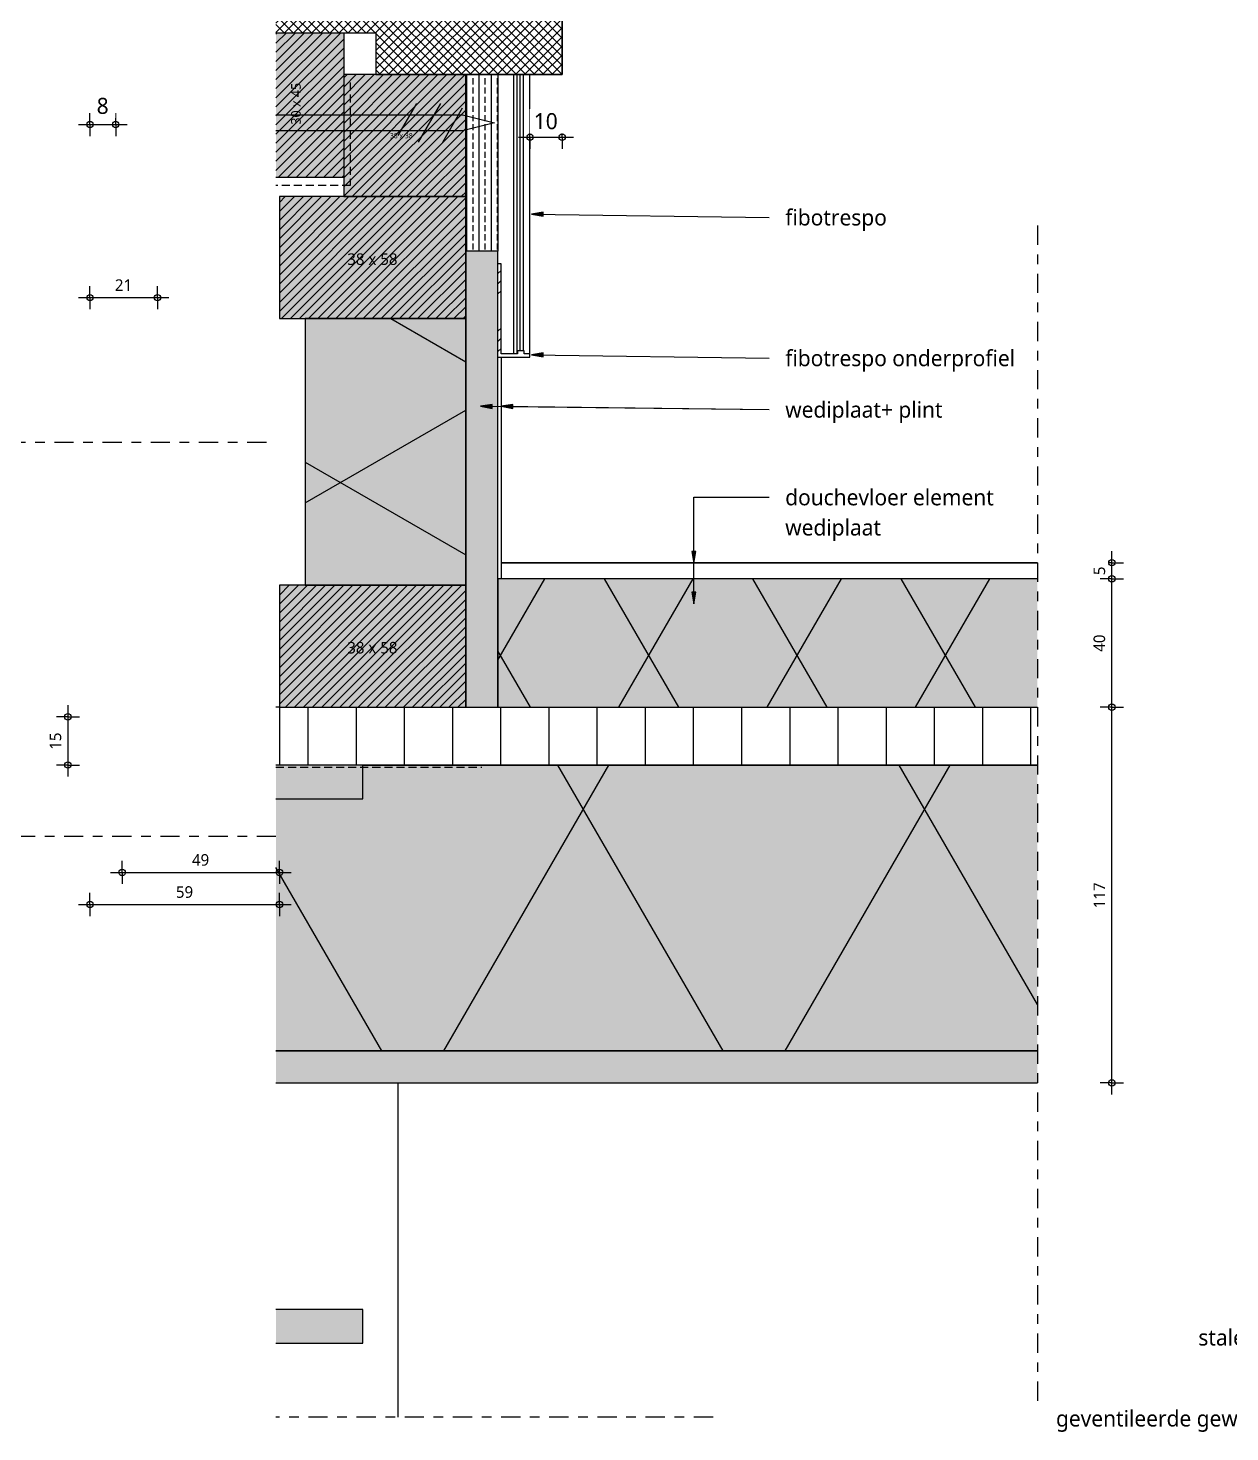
# Model space of a CAD drawing. Header units: millimetres. Extents: x 2457 to 4349, y 3067 to 7524.
# Drawn here: x 2762.8 to 3137, y 4958.2 to 5395.4 of the extents above; entities that cross this region are included whole.
import ezdxf

# ---------------------------------------------------------------- set-up
doc = ezdxf.new("R2010")
doc.units = ezdxf.units.MM
for name, pattern in [('MV_center', [15, 6, -3, 3, -3]), ('MV_hidden', [3.75, 2.5, -1.25]), ('MV_stramien', [16, 8, -4, 0, -4])]:
    doc.linetypes.add(name, pattern=pattern)
for name, color, linetype, lineweight in [('A-ANNO-DIMS', 211, 'Continuous', 13), ('A-ANNO-DIMS-2', 211, 'Continuous', 13), ('A-ANNO-NOTE', 131, 'Continuous', 18), ('A-DETL', 90, 'Continuous', 13), ('A-DETL-GENF', 92, 'Continuous', 18), ('A-DETL-MEDM', 33, 'Continuous', 25), ('G-ANNO-TEXT', 231, 'Continuous', 13)]:
    doc.layers.add(name, color=color, linetype=linetype, lineweight=lineweight)
doc.styles.add('Segoe UI', font='segoeui.ttf', dxfattribs={"height": 3})
doc.styles.add('Segoe UI_1', font='segoeui.ttf', dxfattribs={"height": 3.6})
doc.styles.add('Segoe UI_2', font='segoeui.ttf', dxfattribs={"height": 1.6})
doc.styles.add('Segoe UI_3', font='segoeui.ttf', dxfattribs={"height": 5})
doc.dimstyles.new('1_8_mm_3', dxfattribs={"dimscale": 304.8, "dimtxt": 3.77051, "dimasz": 0.006562, "dimexe": 0.011811, "dimexo": 0.0625, "dimgap": 0.003281, "dimtad": 1, "dimdec": 0, "dimzin": 0, "dimdsep": 46, "dimtxsty": 'Segoe UI_1', "dimblk1": 'DOTBLANK', "dimblk2": 'DOTBLANK', "dimsah": 1, "dimcen": 0.09, "dimdle": 0.011811, "dimazin": 0, "dimtfac": 1, "dimtdec": 4, "dimtix": 1, "dimtmove": 0, "dimatfit": 3, "dimfxl": 0.011811, "dimfxlon": 1, "dimtvp": 1, "dimtfill": 1, "dimtolj": 1, "dimtzin": 0, "dimarcsym": 2})
doc.dimstyles.new('1_8mm_continuous_mm', dxfattribs={"dimscale": 304.8, "dimtxt": 3.77051, "dimasz": 0.006562, "dimexe": 0.011811, "dimexo": 0.0625, "dimgap": 0.003281, "dimtad": 1, "dimdec": 0, "dimzin": 0, "dimdsep": 46, "dimtxsty": 'Segoe UI_1', "dimblk1": 'DOTBLANK', "dimblk2": 'DOTBLANK', "dimsah": 1, "dimcen": 0.09, "dimdle": 0.011811, "dimazin": 0, "dimtfac": 1, "dimtdec": 4, "dimtix": 1, "dimtmove": 0, "dimatfit": 3, "dimfxl": 0.011811, "dimfxlon": 1, "dimtvp": 1, "dimtfill": 1, "dimtolj": 1, "dimtzin": 0, "dimarcsym": 2})
doc.dimstyles.new('2_5_mm', dxfattribs={"dimscale": 304.8, "dimtxt": 5.23682, "dimasz": 0.006562, "dimexe": 0.011811, "dimexo": 0.0625, "dimgap": 0.005906, "dimtad": 1, "dimdec": 0, "dimzin": 0, "dimdsep": 46, "dimtxsty": 'Segoe UI_3', "dimblk1": 'DOTBLANK', "dimblk2": 'DOTBLANK', "dimsah": 1, "dimcen": 0.09, "dimdle": 0.011811, "dimazin": 0, "dimtfac": 1, "dimtdec": 4, "dimtix": 1, "dimtmove": 0, "dimatfit": 3, "dimfxl": 0.011811, "dimfxlon": 1, "dimtvp": 1, "dimtfill": 1, "dimtolj": 1, "dimtzin": 0, "dimarcsym": 2})
doc.dimstyles.new('2_5_mm_gray', dxfattribs={"dimscale": 304.8, "dimtxt": 5.23682, "dimasz": 0.006562, "dimexe": 0.011811, "dimexo": 0.0625, "dimgap": 0.003281, "dimtad": 1, "dimdec": 0, "dimzin": 0, "dimdsep": 46, "dimtxsty": 'Segoe UI_3', "dimblk1": 'DOTBLANK', "dimblk2": 'DOTBLANK', "dimsah": 1, "dimcen": 0.09, "dimdle": 0.011811, "dimazin": 0, "dimtfac": 1, "dimtdec": 4, "dimtix": 1, "dimtmove": 0, "dimatfit": 3, "dimfxl": 0.011811, "dimfxlon": 1, "dimtvp": 1, "dimtfill": 1, "dimtolj": 1, "dimtzin": 0, "dimarcsym": 2})

# ---------------------------------------------------------------- blocks, each defined once
blk = doc.blocks.new('42_isolatie - Type 1-3252153-Details Strandbaak Strandhuis 2_0')
at = {"layer": 'A-DETL-GENF'}
blk.add_hatch(color=256, dxfattribs=at).paths.add_polyline_path([(0.28, 0.8), (83.28, 0.8), (83.28, 50.8), (0.28, 50.8)])
at = {"layer": 'A-DETL-GENF', "lineweight": 13}
h = blk.add_hatch(dxfattribs=at)
h.set_pattern_fill('FP_12', color=256, style=0, pattern_type=2)
h.set_pattern_definition([(60, (0, 0), (-45.033, 26), []), (120, (0, 0), (-45.033, -26), [])])
h.paths.add_polyline_path([(0.28, 0.8), (83.28, 0.8), (83.28, 50.8), (0.28, 50.8)])
at = {"layer": 'A-DETL-GENF'}
for p, q in [((83.28, 50.8), (0.28, 50.8)), ((0.28, 50.8), (0.28, 0.8)), ((83.28, 50.8), (0.28, 50.8)), ((83.28, 0.8), (83.28, 50.8)), ((0.28, 0.8), (83.28, 0.8)), ((0.28, 0.8), (83.28, 0.8))]:
    blk.add_line(p, q, dxfattribs=at)
blk = doc.blocks.new('42_isolatie - Type 1-3252152-Details Strandbaak Strandhuis 2_0')
at = {"layer": 'A-DETL-GENF'}
blk.add_hatch(color=256, dxfattribs=at).paths.add_polyline_path([(46.69, 0.8), (283.78, 0.8), (283.78, 89.8), (73.78, 89.8), (73.78, 79.3), (46.69, 79.3), (46.69, 45.76)])
at = {"layer": 'A-DETL-GENF', "lineweight": 13}
h = blk.add_hatch(dxfattribs=at)
h.set_pattern_fill('FP_13', color=256, style=0, pattern_type=2)
h.set_pattern_definition([(60, (-357.56, 184.11), (-79.674, 46), []), (120, (-357.56, 184.11), (-79.674, -46), [])])
h.paths.add_polyline_path([(46.69, 0.8), (283.78, 0.8), (283.78, 89.8), (73.78, 89.8), (73.78, 79.3), (46.69, 79.3), (46.69, 45.76)])
at = {"layer": 'A-DETL-GENF'}
for p, q in [((283.78, 89.8), (73.78, 89.8)), ((46.69, 0.8), (283.78, 0.8))]:
    blk.add_line(p, q, dxfattribs=at)
blk = doc.blocks.new('00 plaatmateriaal1 - d_18 mm-V29-Details Strandbaak Strandhuis 2_0')
at = {"layer": 'A-DETL-GENF', "lineweight": 13}
h = blk.add_hatch(dxfattribs=at)
h.set_pattern_fill('FP_1', color=256, style=0, pattern_type=2)
h.set_pattern_definition([(270, (0, 0), (-15, -9e-16), [])])
h.paths.add_polyline_path([(14, 18), (14, 0), (250, 0), (250, 18), (181.89, 18)])
at = {"layer": 'A-DETL-MEDM', "lineweight": 18}
for p, q in [((224, 18), (14, 18)), ((250, 0), (250, 18)), ((191.96, 0), (192, 0))]:
    blk.add_line(p, q, dxfattribs=at)
blk = doc.blocks.new('00 hout_rechthoekig_sls - SLS 38x58-V30-Details Strandbaak Strandhuis 2_0')
at = {"layer": 'A-DETL-GENF', "lineweight": 13}
blk.add_hatch(color=256, dxfattribs=at).paths.add_polyline_path([(58, 0), (58, 38), (0, 38), (0, 0)])
at = {"layer": 'A-DETL-MEDM', "lineweight": 13}
h = blk.add_hatch(dxfattribs=at)
h.set_pattern_fill('FP_42', color=256, style=0, pattern_type=2)
h.set_pattern_definition([(45, (-2841.035, -5183.894), (-1.41421356, 1.41421356), [])])
h.paths.add_polyline_path([(58, 0), (58, 38), (0, 38), (0, 0)])
at = {"layer": 'A-DETL-MEDM', "lineweight": 18}
for p, q in [((58, 38), (0, 38)), ((0, 38), (0, 0)), ((58, 38), (0, 38)), ((58, 0), (58, 38)), ((58, 0), (58, 38)), ((58, 0), (58, 38)), ((0, 0), (58, 0))]:
    blk.add_line(p, q, dxfattribs=at)
blk = doc.blocks.new('42_isolatie - Type 1-3252154-Details Strandbaak Strandhuis 2_0')
at = {"layer": 'A-DETL-GENF'}
blk.add_hatch(color=256, dxfattribs=at).paths.add_polyline_path([(168.28, 0.8), (168.28, 40.8), (0.28, 40.8), (0.28, 0.8), (0.39, 0.8)])
at = {"layer": 'A-DETL-GENF', "lineweight": 13}
h = blk.add_hatch(dxfattribs=at)
h.set_pattern_fill('FP_19', color=256, style=0, pattern_type=2)
h.set_pattern_definition([(60, (0, 0), (-34.641, 20), []), (120, (0, 0), (-34.641, -20), [])])
h.paths.add_polyline_path([(168.28, 0.8), (168.28, 40.8), (0.28, 40.8), (0.28, 0.8), (0.39, 0.8)])
at = {"layer": 'A-DETL-GENF'}
for p, q in [((168.28, 40.8), (0.28, 40.8)), ((0.28, 40.8), (0.28, 0.8)), ((168.28, 40.8), (0.28, 40.8)), ((0.28, 0.8), (168.28, 0.8)), ((0.28, 0.8), (168.28, 0.8))]:
    blk.add_line(p, q, dxfattribs=at)
blk = doc.blocks.new('NLRS_00_DI_maskeer - Type 1-V31-Details Strandbaak Strandhuis 2_0')
at = {"layer": 'A-DETL-GENF', "linetype": 'MV_center'}
blk.add_line((267, 0), (-100, 0), dxfattribs=at)
blk = doc.blocks.new('00 hout_rechthoekig_sls - SLS 38x58-V32-Details Strandbaak Strandhuis 2_0')
at = {"layer": 'A-DETL-GENF', "lineweight": 13}
blk.add_hatch(color=256, dxfattribs=at).paths.add_polyline_path([(58, 0), (58, 38), (0, 38), (0, 0), (20, 0)])
at = {"layer": 'A-DETL-MEDM', "lineweight": 13}
h = blk.add_hatch(dxfattribs=at)
h.set_pattern_fill('FP_43', color=256, style=0, pattern_type=2)
h.set_pattern_definition([(45, (-2841.035, -5304.894), (-1.41421356, 1.41421356), [])])
h.paths.add_polyline_path([(58, 0), (58, 38), (0, 38), (0, 0), (20, 0)])
at = {"layer": 'A-DETL-MEDM', "lineweight": 18}
for p, q in [((20, 38), (0, 38)), ((0, 38), (0, 0)), ((20, 38), (0, 38)), ((58, 38), (20, 38)), ((58, 38), (20, 38)), ((58, 21), (58, 38)), ((58, 21), (58, 38)), ((58, 21), (58, 38)), ((58, 0), (58, 21)), ((58, 0), (58, 21)), ((58, 0), (58, 21)), ((0, 0), (58, 0))]:
    blk.add_line(p, q, dxfattribs=at)
blk = doc.blocks.new('00 hout_rechthoekig_sls - Vuren 30x45-3893662-Details Strandbaak Strandhuis 2_0')
at = {"layer": 'A-DETL-GENF', "lineweight": 13}
blk.add_hatch(color=256, dxfattribs=at).paths.add_polyline_path([(0, -30), (45, -30), (45, -8.91), (0, -8.91)])
at = {"layer": 'A-DETL-MEDM', "lineweight": 13}
h = blk.add_hatch(dxfattribs=at)
h.set_pattern_fill('FP_44', color=256, style=0, pattern_type=2)
h.set_pattern_definition([(315, (-5348.884, 2831.035), (1.41421356, 1.41421356), [])])
h.paths.add_polyline_path([(0, -30), (45, -30), (45, -8.91), (0, -8.91)])
at = {"layer": 'A-DETL-MEDM', "lineweight": 18}
for p, q in [((0, -30), (0, -8.91)), ((45, -8.91), (45, -30)), ((45, -8.91), (45, -30)), ((45, -8.91), (45, -30)), ((32.01, -30), (0, -30)), ((32.01, -30), (0, -30)), ((45, -30), (32.01, -30)), ((45, -30), (32.01, -30))]:
    blk.add_line(p, q, dxfattribs=at)
blk = doc.blocks.new('00 hout_rechthoekig_sls - SLS 38x38-4309794-Details Strandbaak Strandhuis 2_0')
at = {"layer": 'A-DETL-GENF', "lineweight": 13}
blk.add_hatch(color=256, dxfattribs=at).paths.add_polyline_path([(38, 38), (0, 38), (0, 0), (38, 0)])
at = {"layer": 'A-DETL-MEDM', "lineweight": 13}
h = blk.add_hatch(dxfattribs=at)
h.set_pattern_fill('FP_45', color=256, style=0, pattern_type=2)
h.set_pattern_definition([(225, (2899.035, 5380.894), (1.41421356, -1.41421356), [])])
h.paths.add_polyline_path([(0, 38), (0, 0), (38, 0), (38, 38), (28, 38)])
at = {"layer": 'A-DETL-MEDM', "lineweight": 18}
for p, q in [((38, 38), (0, 38)), ((0, 38), (0, 0)), ((38, 38), (0, 38)), ((38, 0), (38, 38)), ((38, 0), (38, 38)), ((38, 0), (38, 38)), ((0, 0), (28, 0)), ((28, 0), (38, 0))]:
    blk.add_line(p, q, dxfattribs=at)
blk = doc.blocks.new('28 schroef - 5_0x80-4440999-Details Strandbaak Strandhuis 2_0')
at = {"layer": 'A-DETL-GENF', "lineweight": 13}
h = blk.add_hatch(dxfattribs=at)
h.set_pattern_fill('FP_46', color=256, style=0, pattern_type=2)
h.set_pattern_definition([(240, (0, 0), (-11.2583, 6.5), [])])
h.paths.add_polyline_path([(70, -6), (70, 6), (50, 6), (50, -6)])
h = blk.add_hatch(dxfattribs=at)
h.set_pattern_fill('FP_47', color=256, style=0, pattern_type=2)
h.set_pattern_definition([(240, (7.5, 0), (-11.2583, 6.5), [])])
h.paths.add_polyline_path([(70, -6), (70, 6), (50, 6), (50, -6)])
for p, q in [((11.91, 2.5), (70, 2.5)), ((70, 2.5), (80, 0)), ((80, 0), (70, -2.5)), ((70, -2.5), (11.91, -2.5))]:
    blk.add_line(p, q, dxfattribs=at)
blk = doc.blocks.new('42_isolatie - Type 1-3252283-Details Strandbaak Strandhuis 2_0')
at = {"layer": 'A-DETL-GENF'}
blk.add_hatch(color=256, dxfattribs=at).paths.add_polyline_path([(0.28, 0.8), (142.28, 0.8), (142.28, 10.76), (0.28, 10.76)])
for p, q in [((142.28, 10.76), (0.28, 10.76)), ((0.28, 10.76), (0.28, 0.8)), ((142.28, 0.8), (142.28, 10.76)), ((0.28, 0.8), (142.28, 0.8))]:
    blk.add_line(p, q, dxfattribs=at)
blk = doc.blocks.new('NLRS_00_DI_maskeer - Type 1-4234792-Details Strandbaak Strandhuis 2_0')
at = {"layer": 'A-DETL-GENF', "linetype": 'MV_center'}
blk.add_line((-100, 0), (36.09, 0), dxfattribs=at)
blk = doc.blocks.new('NLRS_00_DI_maskeer - Type 1-V48-Details Strandbaak Strandhuis 2_0')
at = {"layer": 'A-DETL-GENF', "linetype": 'MV_center'}
blk.add_line((-100, 0), (179, 0), dxfattribs=at)
blk = doc.blocks.new('NLRS_00_DI_maskeer - Type 1-V49-Details Strandbaak Strandhuis 2_0')
at = {"layer": 'A-DETL-GENF', "linetype": 'MV_center'}
blk.add_line((184, 0), (-100, 0), dxfattribs=at)
blk = doc.blocks.new('DIMBLOCK298-Details Strandbaak Strandhuis 2_0')
at = {"layer": 'A-ANNO-DIMS-2'}
for p, q in [((3100.22, 5183.89), (3096.62, 5183.89)), ((3100.22, 5063.29), (3100.22, 5183.89)), ((3100.22, 5183.89), (3103.82, 5183.89)), ((3100.22, 5066.89), (3096.62, 5066.89)), ((3100.22, 5066.89), (3103.82, 5066.89))]:
    blk.add_line(p, q, dxfattribs=at)
for centre in [(3100.22, 5183.89), (3100.22, 5066.89)]:
    blk.add_circle(centre, 1, dxfattribs=at)
at = {"layer": 'A-ANNO-DIMS-2', "color": 0, "insert": (3094.52, 5121.28), "char_height": 3.6, "width": 9.8719, "attachment_point": 1, "rotation": 90, "line_spacing_factor": 1.142579, "style": 'Segoe UI_1', "bg_fill": 3, "box_fill_scale": 1.25, "bg_fill_color": 9, "bg_fill_true_color": 13158600, "bg_fill_transparency": 0}
blk.add_mtext('117', dxfattribs=at)
blk = doc.blocks.new('_DotBlank')
at = {"color": 0, "linetype": 'ByBlock', "lineweight": -2}
blk.add_line((-0.5, 0), (-1, 0), dxfattribs=at)
blk.add_circle((0, 0), 0.5, dxfattribs=at)
blk = doc.blocks.new('DIMBLOCK299-Details Strandbaak Strandhuis 2_0')
at = {"layer": 'A-ANNO-DIMS-2'}
for p, q in [((3100.22, 5223.89), (3096.62, 5223.89)), ((3100.22, 5183.89), (3100.22, 5223.89)), ((3100.22, 5223.89), (3103.82, 5223.89)), ((3100.22, 5183.89), (3096.62, 5183.89)), ((3100.22, 5183.89), (3103.82, 5183.89))]:
    blk.add_line(p, q, dxfattribs=at)
for centre in [(3100.22, 5223.89), (3100.22, 5183.89)]:
    blk.add_circle(centre, 1, dxfattribs=at)
at = {"layer": 'A-ANNO-DIMS-2', "color": 0, "insert": (3094.52, 5201.15), "char_height": 3.6, "width": 6.5813, "attachment_point": 1, "rotation": 90, "line_spacing_factor": 1.142579, "style": 'Segoe UI_1', "bg_fill": 3, "box_fill_scale": 1.25, "bg_fill_color": 9, "bg_fill_true_color": 13158600, "bg_fill_transparency": 0}
blk.add_mtext('40', dxfattribs=at)
blk = doc.blocks.new('DIMBLOCK300-Details Strandbaak Strandhuis 2_0')
at = {"layer": 'A-ANNO-DIMS-2'}
for p, q in [((3100.22, 5228.89), (3096.62, 5228.89)), ((3100.22, 5223.89), (3100.22, 5232.49)), ((3100.22, 5228.89), (3103.82, 5228.89)), ((3100.22, 5223.89), (3096.62, 5223.89)), ((3100.22, 5223.89), (3103.82, 5223.89))]:
    blk.add_line(p, q, dxfattribs=at)
for centre in [(3100.22, 5228.89), (3100.22, 5223.89)]:
    blk.add_circle(centre, 1, dxfattribs=at)
at = {"layer": 'A-ANNO-DIMS-2', "color": 0, "insert": (3094.52, 5225.02), "char_height": 3.6, "width": 3.2906, "attachment_point": 1, "rotation": 90, "line_spacing_factor": 1.142579, "style": 'Segoe UI_1', "bg_fill": 3, "box_fill_scale": 1.25, "bg_fill_color": 9, "bg_fill_true_color": 13158600, "bg_fill_transparency": 0}
blk.add_mtext('5', dxfattribs=at)
blk = doc.blocks.new('DIMBLOCK301-Details Strandbaak Strandhuis 2_0')
at = {"layer": 'A-ANNO-DIMS-2'}
for p, q in [((2778.44, 5311.43), (2806.64, 5311.43)), ((2782.04, 5311.43), (2782.04, 5315.03)), ((2782.04, 5311.43), (2782.04, 5307.83)), ((2803.04, 5311.43), (2803.04, 5315.03)), ((2803.04, 5311.43), (2803.04, 5307.83))]:
    blk.add_line(p, q, dxfattribs=at)
for centre in [(2782.04, 5311.43), (2803.04, 5311.43)]:
    blk.add_circle(centre, 1, dxfattribs=at)
at = {"layer": 'A-ANNO-DIMS-2', "color": 0, "insert": (2789.79, 5317.13), "char_height": 3.6, "width": 6.5813, "attachment_point": 1, "line_spacing_factor": 1.142579, "style": 'Segoe UI_1', "bg_fill": 3, "box_fill_scale": 1.25, "bg_fill_color": 9, "bg_fill_true_color": 13158600, "bg_fill_transparency": 0}
blk.add_mtext('21', dxfattribs=at)
blk = doc.blocks.new('DIMBLOCK302-Details Strandbaak Strandhuis 2_0')
at = {"layer": 'A-ANNO-DIMS-2'}
for p, q in [((2775.17, 5180.89), (2771.57, 5180.89)), ((2775.17, 5184.49), (2775.17, 5162.29)), ((2775.17, 5180.89), (2778.77, 5180.89)), ((2775.17, 5165.89), (2771.57, 5165.89)), ((2775.17, 5165.89), (2778.77, 5165.89))]:
    blk.add_line(p, q, dxfattribs=at)
for centre in [(2775.17, 5180.89), (2775.17, 5165.89)]:
    blk.add_circle(centre, 1, dxfattribs=at)
at = {"layer": 'A-ANNO-DIMS-2', "color": 0, "insert": (2769.47, 5170.65), "char_height": 3.6, "width": 6.5813, "attachment_point": 1, "rotation": 90, "line_spacing_factor": 1.142579, "style": 'Segoe UI_1', "bg_fill": 3, "box_fill_scale": 1.25, "bg_fill_color": 9, "bg_fill_true_color": 13158600, "bg_fill_transparency": 0}
blk.add_mtext('15', dxfattribs=at)
blk = doc.blocks.new('DIMBLOCK303-Details Strandbaak Strandhuis 2_0')
at = {"layer": 'A-ANNO-DIMS-2'}
for p, q in [((2782.04, 5365.32), (2782.04, 5368.92)), ((2790.04, 5365.32), (2790.04, 5368.92)), ((2778.44, 5365.32), (2793.64, 5365.32)), ((2782.04, 5365.32), (2782.04, 5361.72)), ((2790.04, 5365.32), (2790.04, 5361.72))]:
    blk.add_line(p, q, dxfattribs=at)
for centre in [(2782.04, 5365.32), (2790.04, 5365.32)]:
    blk.add_circle(centre, 1, dxfattribs=at)
at = {"layer": 'A-ANNO-DIMS-2', "color": 0, "insert": (2784.13, 5373.64), "char_height": 5, "width": 4.5703, "attachment_point": 1, "line_spacing_factor": 1.142579, "style": 'Segoe UI_3', "bg_fill": 3, "box_fill_scale": 1.25, "bg_fill_color": 9, "bg_fill_true_color": 13158600, "bg_fill_transparency": 0}
blk.add_mtext('8', dxfattribs=at)
blk = doc.blocks.new('DIMBLOCK304-Details Strandbaak Strandhuis 2_0')
at = {"layer": 'A-ANNO-DIMS-2'}
for p, q in [((2788.44, 5132.45), (2844.64, 5132.45)), ((2792.04, 5132.45), (2792.04, 5136.05)), ((2792.04, 5132.45), (2792.04, 5128.85)), ((2841.04, 5132.45), (2841.04, 5136.05)), ((2841.04, 5132.45), (2841.04, 5128.85))]:
    blk.add_line(p, q, dxfattribs=at)
for centre in [(2792.04, 5132.45), (2841.04, 5132.45)]:
    blk.add_circle(centre, 1, dxfattribs=at)
at = {"layer": 'A-ANNO-DIMS-2', "color": 0, "insert": (2813.79, 5138.15), "char_height": 3.6, "width": 6.5813, "attachment_point": 1, "line_spacing_factor": 1.142579, "style": 'Segoe UI_1', "bg_fill": 3, "box_fill_scale": 1.25, "bg_fill_color": 9, "bg_fill_true_color": 13158600, "bg_fill_transparency": 0}
blk.add_mtext('49', dxfattribs=at)
blk = doc.blocks.new('DIMBLOCK305-Details Strandbaak Strandhuis 2_0')
at = {"layer": 'A-ANNO-DIMS-2'}
for p, q in [((2782.04, 5122.45), (2782.04, 5126.05)), ((2841.04, 5122.45), (2841.04, 5126.05)), ((2778.44, 5122.45), (2844.64, 5122.45)), ((2782.04, 5122.45), (2782.04, 5118.85)), ((2841.04, 5122.45), (2841.04, 5118.85))]:
    blk.add_line(p, q, dxfattribs=at)
for centre in [(2782.04, 5122.45), (2841.04, 5122.45)]:
    blk.add_circle(centre, 1, dxfattribs=at)
at = {"layer": 'A-ANNO-DIMS-2', "color": 0, "insert": (2808.79, 5128.15), "char_height": 3.6, "width": 6.5813, "attachment_point": 1, "line_spacing_factor": 1.142579, "style": 'Segoe UI_1', "bg_fill": 3, "box_fill_scale": 1.25, "bg_fill_color": 9, "bg_fill_true_color": 13158600, "bg_fill_transparency": 0}
blk.add_mtext('59', dxfattribs=at)
blk = doc.blocks.new('DIMBLOCK306-Details Strandbaak Strandhuis 2_0')
at = {"layer": 'A-ANNO-DIMS-2'}
for p, q in [((2919.04, 5361.36), (2919.04, 5364.96)), ((2929.04, 5361.36), (2929.04, 5364.96)), ((2915.44, 5361.36), (2932.64, 5361.36)), ((2919.04, 5361.36), (2919.04, 5357.76)), ((2929.04, 5361.36), (2929.04, 5357.76))]:
    blk.add_line(p, q, dxfattribs=at)
for centre in [(2919.04, 5361.36), (2929.04, 5361.36)]:
    blk.add_circle(centre, 1, dxfattribs=at)
at = {"layer": 'A-ANNO-DIMS-2', "color": 0, "insert": (2920.23, 5368.89), "char_height": 5, "width": 9.1406, "attachment_point": 1, "line_spacing_factor": 1.142579, "style": 'Segoe UI_3', "bg_fill": 3, "box_fill_scale": 1.25, "bg_fill_color": 9, "bg_fill_true_color": 13158600, "bg_fill_transparency": 0}
blk.add_mtext('10', dxfattribs=at)

msp = doc.modelspace()

# ---------------------------------------------------------------- hatches: boundary and pattern name
at = {"layer": 'A-DETL-GENF', "lineweight": 13}
h = msp.add_hatch(dxfattribs=at)
h.set_pattern_fill('FP_3', color=250, style=0, pattern_type=2)
h.set_pattern_definition([(45, (0, 0), (-1.41421356, 1.41421356), []), (135, (0, 0), (-1.41421356, -1.41421356), [])])
h.paths.add_polyline_path([(2909.15, 5380.89), (2929.04, 5380.89), (2929.04, 5447.89), (2886.04, 5447.89), (2886.04, 5432.32), (2839.95, 5424.2), (2839.95, 5393.88), (2871.04, 5393.88), (2871.04, 5380.89)])
h = msp.add_hatch(dxfattribs=at)
h.set_pattern_fill('FP_17', color=250, style=0, pattern_type=2)
h.set_pattern_definition([(90, (0, 0), (-3.81, 2e-16), []), (90, (1.905, 0), (-3.81, 2e-16), [1.905, -0.9525])])
h.paths.add_polyline_path([(2909.04, 5325.89), (2909.04, 5380.89), (2899.04, 5380.89), (2899.04, 5325.89), (2899.08, 5325.89)])
h = msp.add_hatch(dxfattribs=at)
h.set_pattern_fill('FP_18', color=254, style=0, pattern_type=2)
h.set_pattern_definition([(90, (4, 0), (-10, 6e-16), []), (90, (5, 0), (-10, 6e-16), []), (90, (6, 0), (-10, 6e-16), []), (90, (7, 0), (-10, 6e-16), [])])
h.paths.add_polyline_path([(2910.04, 5293.89), (2915.19, 5293.89), (2915.19, 5294.89), (2917.19, 5294.89), (2917.19, 5293.89), (2919.04, 5293.89), (2919.04, 5380.89), (2909.04, 5380.89), (2909.04, 5321.92), (2910.04, 5321.92), (2910.04, 5294.89)])
h = msp.add_hatch(dxfattribs=at)
h.set_pattern_fill('FP_23', color=254, style=0, pattern_type=2)
h.set_pattern_definition([(45, (0, 0), (-8.980256, 8.980256), []), (45, (3.175, 0), (0, 17.960512), []), (45, (-3.175, 0), (0, 17.960512), [])])
h.paths.add_polyline_path([(2919.04, 5292.89), (2919.04, 5293.89), (2917.19, 5293.89), (2917.19, 5294.89), (2915.19, 5294.89), (2915.19, 5293.89), (2910.04, 5293.89), (2910.04, 5321.92), (2909.04, 5321.92), (2909.04, 5292.89), (2909.15, 5292.89)])
at = {"layer": 'A-DETL-GENF'}
h = msp.add_hatch(color=7, dxfattribs=at)
h.paths.add_polyline_path([(2839.95, 4985.89), (2867.04, 4985.89), (2867.04, 4996.39), (2839.95, 4996.39), (2839.95, 4990.84)])
h.paths.add_polyline_path([(2839.95, 5155.39), (2867.04, 5155.39), (2867.04, 5165.89), (2839.95, 5165.89), (2839.95, 5160.95)])
msp.add_hatch(color=83, dxfattribs=at).paths.add_polyline_path([(2839.95, 5066.89), (3077.04, 5066.89), (3077.04, 5076.89), (2839.95, 5076.89)])
at = {"layer": 'G-ANNO-TEXT'}
for points in [[(2919.56, 5337.46), (2923.15, 5336.77), (2923.17, 5338.04)], [(2919.56, 5293.64), (2923.15, 5292.95), (2923.17, 5294.22)], [(2903.63, 5277.61), (2907.23, 5276.93), (2907.24, 5278.2)], [(2910.07, 5277.61), (2913.66, 5276.93), (2913.67, 5278.2)], [(2970.04, 5228.78), (2970.68, 5232.38), (2969.41, 5232.38)], [(2970.04, 5216.07), (2970.68, 5219.67), (2969.41, 5219.67)]]:
    msp.add_hatch(color=7, dxfattribs=at).paths.add_polyline_path(points)

# ---------------------------------------------------------------- linework, layer by layer
at = {"layer": 'A-DETL', "lineweight": 18}
for p, q in [((2839.95, 5393.88), (2871.04, 5393.88)), ((2871.04, 5393.88), (2871.04, 5380.89)), ((2909.04, 5380.89), (2899.04, 5380.89)), ((2909.04, 5380.89), (2909.04, 5325.89)), ((2919.04, 5293.89), (2919.04, 5380.89)), ((2899.04, 5325.89), (2899.08, 5325.89)), ((2910.04, 5321.92), (2909.04, 5321.92)), ((2910.04, 5293.89), (2910.04, 5321.92)), ((2915.19, 5293.89), (2910.04, 5293.89)), ((2917.19, 5294.89), (2915.19, 5294.89)), ((2915.19, 5294.89), (2915.19, 5293.89)), ((2917.19, 5293.89), (2917.19, 5294.89)), ((2919.04, 5293.89), (2917.19, 5293.89)), ((2919.04, 5292.89), (2919.04, 5293.89)), ((2909.04, 5292.89), (2919.04, 5292.89)), ((2910.14, 5223.89), (2910.14, 5292.89)), ((2867.04, 5165.89), (2839.95, 5165.89)), ((2867.04, 5155.39), (2867.04, 5165.89)), ((2839.95, 5155.39), (2867.04, 5155.39)), ((3077.04, 5076.89), (2839.95, 5076.89)), ((2839.95, 5066.89), (3077.04, 5066.89)), ((2867.04, 4996.39), (2839.95, 4996.39)), ((2867.04, 4985.89), (2867.04, 4996.39)), ((2839.95, 4985.89), (2867.04, 4985.89))]:
    msp.add_line(p, q, dxfattribs=at)
at = {"layer": 'A-DETL', "linetype": 'MV_hidden', "lineweight": 18}
for p, q in [((2863.04, 5378.42), (2863.04, 5346.39)), ((2863.04, 5346.39), (2839.95, 5346.39)), ((2839.95, 5165.19), (2904, 5165.19))]:
    msp.add_line(p, q, dxfattribs=at)
at = {"layer": 'A-DETL', "lineweight": 25}
msp.add_line((2910.14, 5228.89), (3077.04, 5228.89), dxfattribs=at)
at = {"layer": 'A-DETL', "linetype": 'MV_stramien', "lineweight": 18}
for p, q in [((2841.04, 5183.89), (2839.95, 5183.89)), ((2899.08, 5183.89), (2899.04, 5183.89))]:
    msp.add_line(p, q, dxfattribs=at)
at = {"layer": 'A-DETL'}
msp.add_line((2878.04, 4962.77), (2878.04, 5066.89), dxfattribs=at)
at = {"layer": 'A-DETL-MEDM'}
for p, q in [((2929.04, 5380.89), (2929.04, 5447.89)), ((2871.04, 5380.89), (2929.04, 5380.89))]:
    msp.add_line(p, q, dxfattribs=at)
at = {"layer": 'G-ANNO-TEXT', "color": 250}
for p, q in [((2923.17, 5338.04), (2919.56, 5337.46)), ((2923.15, 5336.77), (2923.17, 5338.04)), ((2919.56, 5337.46), (2923.15, 5336.77)), ((2919.56, 5337.46), (2993.52, 5336.4)), ((2923.17, 5294.22), (2919.56, 5293.64)), ((2923.15, 5292.95), (2923.17, 5294.22)), ((2919.56, 5293.64), (2923.15, 5292.95)), ((2919.56, 5293.64), (2993.52, 5292.58)), ((2907.24, 5278.2), (2903.63, 5277.61)), ((2903.63, 5277.61), (2907.23, 5276.93)), ((2903.63, 5277.61), (2993.52, 5276.55)), ((2907.23, 5276.93), (2907.24, 5278.2)), ((2913.67, 5278.2), (2910.07, 5277.61)), ((2910.07, 5277.61), (2913.66, 5276.93)), ((2910.07, 5277.61), (2993.52, 5276.55)), ((2913.66, 5276.93), (2913.67, 5278.2)), ((2970.04, 5249.25), (2993.52, 5249.25)), ((2970.04, 5216.07), (2970.04, 5249.25)), ((2970.04, 5249.25), (2993.52, 5249.25)), ((2970.04, 5228.78), (2970.04, 5249.25)), ((2970.68, 5232.38), (2969.41, 5232.38)), ((2969.41, 5232.38), (2970.04, 5228.78)), ((2970.04, 5228.78), (2970.68, 5232.38)), ((2970.68, 5219.67), (2969.41, 5219.67)), ((2969.41, 5219.67), (2970.04, 5216.07)), ((2970.04, 5216.07), (2970.68, 5219.67))]:
    msp.add_line(p, q, dxfattribs=at)

# ---------------------------------------------------------------- block references
at = {"layer": 'A-DETL-GENF', "lineweight": 13}
msp.add_blockref('28 schroef - 5_0x80-4440999-Details Strandbaak Strandhuis 2_0', (2828.03, 5365.89), dxfattribs=at)
at = {"layer": 'A-DETL-GENF', "linetype": 'MV_center'}
for name, p, rotation in [('NLRS_00_DI_maskeer - Type 1-V31-Details Strandbaak Strandhuis 2_0', (3077.04, 5066.89), 90), ('NLRS_00_DI_maskeer - Type 1-4234792-Details Strandbaak Strandhuis 2_0', (2876.04, 4962.77), 180)]:
    msp.add_blockref(name, p, dxfattribs=dict(at, rotation=rotation))
at = {"layer": 'A-DETL-GENF'}
for name, p, rotation in [('42_isolatie - Type 1-3252283-Details Strandbaak Strandhuis 2_0', (2909.84, 5183.62), 89.99999999999991), ('42_isolatie - Type 1-3252153-Details Strandbaak Strandhuis 2_0', (2899.84, 5221.62), 90.00000000000067)]:
    msp.add_blockref(name, p, dxfattribs=dict(at, rotation=rotation))
at = {"layer": 'A-DETL-GENF', "linetype": 'MV_center'}
for name, p in [('NLRS_00_DI_maskeer - Type 1-V48-Details Strandbaak Strandhuis 2_0', (2660.95, 5266.44)), ('NLRS_00_DI_maskeer - Type 1-V49-Details Strandbaak Strandhuis 2_0', (2655.95, 5143.68))]:
    msp.add_blockref(name, p, dxfattribs=at)
at = {"layer": 'A-DETL-GENF'}
for name, p in [('42_isolatie - Type 1-3252154-Details Strandbaak Strandhuis 2_0', (2908.76, 5183.09)), ('42_isolatie - Type 1-3252152-Details Strandbaak Strandhuis 2_0', (2793.26, 5076.09))]:
    msp.add_blockref(name, p, dxfattribs=at)
at = {"layer": 'A-DETL-MEDM', "lineweight": 13}
for name, p, rotation in [('00 hout_rechthoekig_sls - Vuren 30x45-3893662-Details Strandbaak Strandhuis 2_0', (2831.04, 5348.88), 89.99999999999984), ('00 hout_rechthoekig_sls - SLS 38x38-4309794-Details Strandbaak Strandhuis 2_0', (2899.04, 5380.89), 180)]:
    msp.add_blockref(name, p, dxfattribs=dict(at, rotation=rotation))
for name, p in [('00 hout_rechthoekig_sls - SLS 38x58-V32-Details Strandbaak Strandhuis 2_0', (2841.04, 5304.89)), ('00 hout_rechthoekig_sls - SLS 38x58-V30-Details Strandbaak Strandhuis 2_0', (2841.04, 5183.89))]:
    msp.add_blockref(name, p, dxfattribs=at)
at = {"layer": 'A-DETL-MEDM', "lineweight": 18, "rotation": 180}
msp.add_blockref('00 plaatmateriaal1 - d_18 mm-V29-Details Strandbaak Strandhuis 2_0', (3091.04, 5183.89), dxfattribs=at)

# ---------------------------------------------------------------- texts
at = {"layer": 'A-ANNO-NOTE', "lineweight": 13, "insert": (2844.66, 5365.28), "char_height": 3, "width": 16.1941, "attachment_point": 1, "rotation": 90, "style": 'Segoe UI'}
msp.add_mtext('30 x 45', dxfattribs=at)
at = {"layer": 'A-ANNO-NOTE', "lineweight": 13, "attachment_point": 1}
for s, insert, char_height, width, style in [('38 x 38', (2875.42, 5362.66), 1.6, 9.4599, 'Segoe UI_2'), ('38 x 58', (2862.14, 5325.22), 3.6, 20.5232, 'Segoe UI_1'), ('38 x 58', (2862.14, 5204.22), 3.6, 20.5232, 'Segoe UI_1')]:
    msp.add_mtext(s, dxfattribs=dict(at, insert=insert, char_height=char_height, width=width, style=style))
at = {"layer": 'G-ANNO-TEXT', "color": 7, "char_height": 5, "attachment_point": 1, "style": 'Segoe UI_3'}
for s, insert, width in [('fibotrespo', (2998.52, 5338.9), 38.481), ('fibotrespo onderprofiel', (2998.52, 5295.08), 87.2236), ('wediplaat+ plint', (2998.52, 5279.05), 61.2489), ('douchevloer element', (2998.52, 5251.75), 79.3671), ('wediplaat', (2998.52, 5242.36), 36.2363), ('stalen kolom 100x100x4', (3127.16, 4990.13), 90.751), ('geventileerde gewolmaniseerde rachel', (3082.84, 4964.91), 144.4641)]:
    msp.add_mtext(s, dxfattribs=dict(at, insert=insert, width=width))

# ---------------------------------------------------------------- dimensions: what is measured, and where the dimension line sits
at = {"layer": 'A-ANNO-DIMS'}
for base, p1, p2, dimstyle, override, picture, middle in [((2790.04, 5365.32), (2782.04, 5368.92), (2790.04, 5368.92), '2_5_mm', {"dimpost": '<>', "dimfxl": 8}, 'DIMBLOCK303-Details Strandbaak Strandhuis 2_0', (2786.04, 5369.7)), ((2803.04, 5311.43), (2782.04, 5315.03), (2803.04, 5315.03), '1_8_mm_3', {"dimpost": '<>', "dimfxl": 21}, 'DIMBLOCK301-Details Strandbaak Strandhuis 2_0', (2792.54, 5314.27))]:
    dim = msp.add_linear_dim(base=base, p1=p1, p2=p2, dimstyle=dimstyle, override=override, dxfattribs=at)
    dim.commit()
    dim.dimension.update_dxf_attribs({"geometry": picture, "text_midpoint": middle})
for base, p1, p2, dimstyle, override, picture, middle in [((3100.22, 5183.89), (3096.62, 5066.89), (3096.62, 5183.89), '1_8_mm_3', {"dimpost": '<>', "dimfxl": 117}, 'DIMBLOCK298-Details Strandbaak Strandhuis 2_0', (3097.38, 5125.39)), ((2775.17, 5165.89), (2778.77, 5180.89), (2778.77, 5165.89), '1_8mm_continuous_mm', {"dimpost": '<>', "dimfxl": 15}, 'DIMBLOCK302-Details Strandbaak Strandhuis 2_0', (2772.3, 5173.39))]:
    dim = msp.add_linear_dim(base=base, p1=p1, p2=p2, angle=90, dimstyle=dimstyle, override=override, dxfattribs=at)
    dim.commit()
    dim.dimension.update_dxf_attribs({"geometry": picture, "text_midpoint": middle})

# ---------------------------------------------------------------- next in the draw order: dimensions: what is measured, and where the dimension line sits
for base, p1, p2, dimstyle, override, picture, middle in [((2929.04, 5361.36), (2919.04, 5364.96), (2929.04, 5364.96), '2_5_mm_gray', {"dimpost": '<>', "dimfxl": 10}, 'DIMBLOCK306-Details Strandbaak Strandhuis 2_0', (2924.04, 5364.96)), ((2841.04, 5132.45), (2792.04, 5136.05), (2841.04, 5136.05), '1_8_mm_3', {"dimpost": '<>', "dimfxl": 49}, 'DIMBLOCK304-Details Strandbaak Strandhuis 2_0', (2816.54, 5135.31))]:
    dim = msp.add_linear_dim(base=base, p1=p1, p2=p2, dimstyle=dimstyle, override=override, dxfattribs=at)
    dim.commit()
    dim.dimension.update_dxf_attribs({"geometry": picture, "text_midpoint": middle})
dim = msp.add_linear_dim(base=(3100.22, 5223.89), p1=(3096.62, 5183.89), p2=(3096.62, 5223.89), angle=90, dimstyle='1_8_mm_3', override={"dimpost": '<>', "dimfxl": 40}, dxfattribs=at)
dim.commit()
dim.dimension.update_dxf_attribs({"geometry": 'DIMBLOCK299-Details Strandbaak Strandhuis 2_0', "text_midpoint": (3097.36, 5203.89)})

# ---------------------------------------------------------------- next in the draw order: dimensions: what is measured, and where the dimension line sits
dim = msp.add_linear_dim(base=(3100.22, 5228.89), p1=(3096.62, 5223.89), p2=(3096.62, 5228.89), angle=90, dimstyle='1_8_mm_3', override={"dimpost": '<>', "dimfxl": 5}, dxfattribs=at)
dim.commit()
dim.dimension.update_dxf_attribs({"geometry": 'DIMBLOCK300-Details Strandbaak Strandhuis 2_0', "text_midpoint": (3097.39, 5226.39)})
dim = msp.add_linear_dim(base=(2841.04, 5122.45), p1=(2782.04, 5126.05), p2=(2841.04, 5126.05), dimstyle='1_8_mm_3', override={"dimpost": '<>', "dimfxl": 59}, dxfattribs=at)
dim.commit()
dim.dimension.update_dxf_attribs({"geometry": 'DIMBLOCK305-Details Strandbaak Strandhuis 2_0', "text_midpoint": (2811.54, 5125.31)})

doc.saveas('drawing.dxf')
